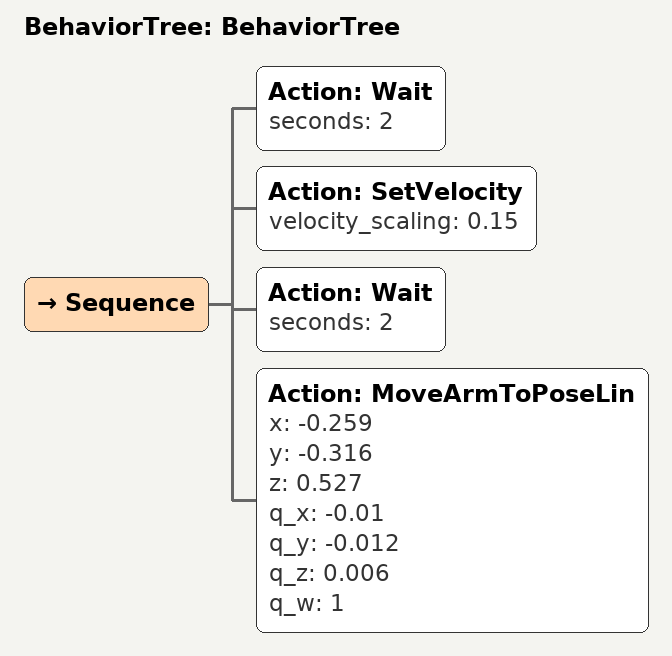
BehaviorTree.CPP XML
<?xml version="1.0"?>
<root main_tree_to_execute="BehaviorTree">
    <BehaviorTree ID="BehaviorTree">
        <Sequence>
            <Action ID="Wait" seconds="2"/>
            <Action ID="SetVelocity" velocity_scaling="0.15"/>
            <!-- Camera Detection Pose -->

            <!-- Camera Detection Pose -->

            <!-- Cup Left -->

            <!-- Cup Right -->

            <Action ID="Wait" seconds="2"/>

            <Action ID="MoveArmToPoseLin" x="-0.259" y="-0.316" z="0.527" q_x="-0.01" q_y="-0.012" q_z="0.006" q_w="1"/>

            <!-- Guided Rotation Upside Down -->

            <!-- Guided Rotation Sidewards  -->

        </Sequence>
    </BehaviorTree>
</root>
